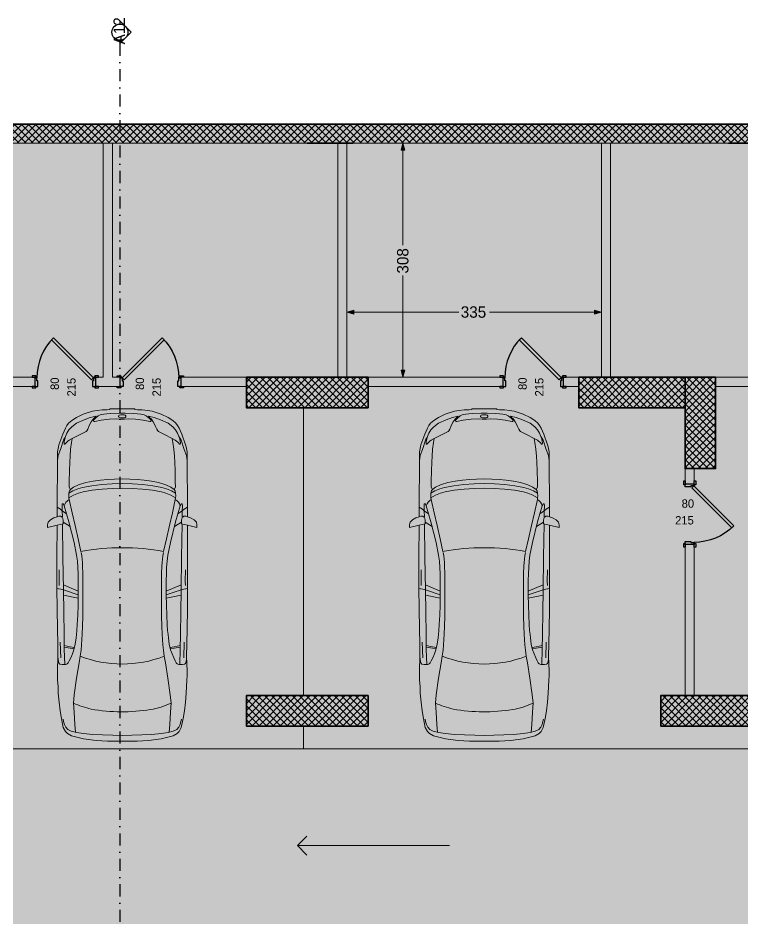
# Model space of a CAD drawing. Header units: millimetres. Extents: x 635850 to 824661, y -5878409 to -5774454.
# Drawn here: x 797150 to 806685, y -5838708 to -5826852 of the extents above; entities that cross this region are included whole.
import ezdxf

# ---------------------------------------------------------------- set-up
doc = ezdxf.new("R2010")
doc.units = ezdxf.units.MM
doc.header["$MEASUREMENT"] = 0
doc.linetypes.add('Dot & Dashed', pattern=[335.138881, 158.75, -88.194444, 0, -88.194437])
for name, color, linetype, lineweight, true_color in [('A - Ndertesa 1 - Veturat_Pen_No__102', 7, 'Continuous', 13, 0xcccccc), ('A - Ndertesa 10 - 2D Drafting_Pen_No__102', 7, 'Continuous', 13, 0xcccccc), ('A - Ndertesa 10 - Dimensionimi Bazik _Pen_No__102', 7, 'Continuous', 13, 0xcccccc), ('A - Ndertesa 10 - Dimensionimi Bazik _Pen_No__82', 7, 'Continuous', 20, 0xaaaaaa), ('A - Ndertesa 10 - Muret_Pen_No__102', 7, 'Continuous', 13, 0xcccccc), ('A - Ndertesa 10 - Prerjet_Pen_No__48', 7, 'Continuous', 25, 0xa80f02), ('A - Ndertesa 10 - Veturat_Pen_No__102', 7, 'Continuous', 13, 0xcccccc), ('ARCHICAD Door Markers_Pen_No__112', 7, 'Continuous', 13, 0xd5aaaa)]:
    doc.layers.add(name, color=color, linetype=linetype, lineweight=lineweight, true_color=true_color)
for name, color, linetype in [('A - Ndertesa 10 - 2D Drafting', 7, 'Continuous'), ('A - Ndertesa 10 - Dimensionimi Bazik', 7, 'Continuous'), ('A - Ndertesa 10 - Muret', 7, 'Continuous'), ('A - Ndertesa 10 - Pllaka meskatit', 7, 'Continuous'), ('A - Ndertesa 10 - Prerjet', 7, 'Continuous'), ('A - Ndertesa 10 - Shtyllat', 7, 'Continuous'), ('ARCHICAD Door Markers', 7, 'Continuous'), ('ARCHICAD Doors', 7, 'Continuous')]:
    doc.layers.add(name, color=color, linetype=linetype)
for name, color, linetype, lineweight in [('A - Ndertesa 10 - 2D Drafting_Pen_No__121', 255, 'Continuous', 0), ('A - Ndertesa 10 - 2D Drafting_Pen_No__2', 8, 'Continuous', 15), ('A - Ndertesa 10 - Muret_Pen_No__101', 252, 'Continuous', 13), ('A - Ndertesa 10 - Pllaka meskatit_Pen_No__22', 8, 'Continuous', 35), ('A - Ndertesa 10 - Shtyllat_Pen_No__101', 252, 'Continuous', 13), ('A - Ndertesa 10 - Shtyllat_Pen_No__22', 8, 'Continuous', 35), ('ARCHICAD Doors_Pen_No__101', 252, 'Continuous', 13), ('ARCHICAD Doors_Pen_No__42', 8, 'Continuous', 25)]:
    doc.layers.add(name, color=color, linetype=linetype, lineweight=lineweight)
doc.styles.add('GENERATED_STYLE_1', font='GOTHIC.TTF')
doc.dimstyles.new('GENERATED_STYLE__1', dxfattribs={"dimtxt": 150, "dimasz": 91.78744, "dimexe": 0.18, "dimexo": 0.0625, "dimgap": 0, "dimtad": 0, "dimdec": 0, "dimlfac": 0.1, "dimzin": 0, "dimdsep": 46, "dimtxsty": 'GENERATED_STYLE_1', "dimblk": 'ARROWHEAD_5', "dimblk1": 'ARROWHEAD_5', "dimblk2": 'ARROWHEAD_5', "dimcen": 0.09, "dimse1": 1, "dimse2": 1, "dimclrd": 256, "dimclre": 256, "dimclrt": 256, "dimadec": 0, "dimazin": 0, "dimtfac": 1, "dimtdec": 4, "dimtmove": 0, "dimatfit": 3, "dimfxl": 0, "dimtolj": 1, "dimtzin": 0, "dimarcsym": 0})
doc.dimstyles.new('GENERATED_STYLE__2', dxfattribs={"dimtxt": 150, "dimasz": 91.78744, "dimexe": 0.18, "dimexo": 0.0625, "dimgap": 0, "dimtad": 0, "dimtih": 1, "dimtoh": 1, "dimdec": 0, "dimlfac": 0.1, "dimzin": 0, "dimdsep": 46, "dimtxsty": 'GENERATED_STYLE_1', "dimblk": 'ARROWHEAD_5', "dimblk1": 'ARROWHEAD_5', "dimblk2": 'ARROWHEAD_5', "dimcen": 0.09, "dimse1": 1, "dimse2": 1, "dimclrd": 256, "dimclre": 256, "dimclrt": 256, "dimadec": 0, "dimazin": 0, "dimtfac": 1, "dimtdec": 4, "dimtmove": 0, "dimatfit": 3, "dimfxl": 0, "dimtolj": 1, "dimtzin": 0, "dimarcsym": 0})
pattern_1 = [(45, (664183.82, -5827429.525), (-45.96194, 45.96194), []), (135, (664183.82, -5827429.525), (45.96194, 45.96194), [])]

# ---------------------------------------------------------------- blocks, each defined once
blk = doc.blocks.new('Slab_6', base_point=(787904, -5828249))
at = {"layer": 'A - Ndertesa 10 - Pllaka meskatit_Pen_No__22', "color": 8, "linetype": 'Continuous', "lineweight": 35, "flags": 128}
blk.add_lwpolyline([(787904, -5828249), (787904, -5876559), (821084, -5876559), (819179, -5831123, 0.401993), (816181, -5828249)], format="xyb", close=True, dxfattribs=at)
blk = doc.blocks.new('Wall_314', base_point=(787904, -5828249))
at = {"layer": 'A - Ndertesa 10 - Muret_Pen_No__101', "linetype": 'Continuous', "lineweight": 13}
h = blk.add_hatch(dxfattribs=at)
h.set_pattern_fill('Concrete_Block', color=252, style=0, pattern_type=2)
h.set_pattern_definition(pattern_1)
h.paths.add_polyline_path([(795584, -5828249), (795584, -5828499), (800954, -5828499), (800954, -5828249)])
h = blk.add_hatch(dxfattribs=at)
h.set_pattern_fill('Concrete_Block', color=252, style=0, pattern_type=2)
h.set_pattern_definition(pattern_1)
h.paths.add_polyline_path([(801554, -5828499), (806494, -5828499), (806494, -5828249), (801554, -5828249)])
at = {"layer": 'A - Ndertesa 10 - Muret_Pen_No__101', "color": 252, "linetype": 'Continuous', "lineweight": 13, "flags": 128}
for points in [[(800954, -5828249), (795584, -5828249)], [(806494, -5828249), (801554, -5828249)], [(795584, -5828499), (800954, -5828499)], [(801554, -5828499), (806494, -5828499)]]:
    blk.add_lwpolyline(points, dxfattribs=at)
blk = doc.blocks.new('Door 25_5')
at = {"layer": 'ARCHICAD Doors_Pen_No__101', "color": 252, "linetype": 'Continuous', "lineweight": 13}
for p, q in [((-400, 5), (-437, 5)), ((-400, 5), (-437, 5)), ((-400, 0), (-400, 5)), ((-400, 0), (-400, 5)), ((-400, -115), (-400, 0)), ((-400, -115), (-400, 0)), ((400, 0), (400, 5)), ((400, 0), (400, 5)), ((400, 5), (437, 5)), ((400, 5), (437, 5)), ((400, -115), (400, 0)), ((400, -115), (400, 0)), ((-400, -115), (-437, -115)), ((-400, -115), (-437, -115)), ((400, -115), (437, -115)), ((400, -115), (437, -115))]:
    blk.add_line(p, q, dxfattribs=at)
at = {"layer": 'ARCHICAD Doors_Pen_No__42', "color": 8, "linetype": 'Continuous', "lineweight": 25}
for p, q in [((-182, 498), (-154, 526)), ((344, -28), (-182, 498)), ((-154, 526), (372, 0)), ((-387, 24), (-437, 24)), ((-437, 24), (-437, 5)), ((-437, 5), (-387, 5)), ((-375, 5), (-400, 5)), ((-400, 5), (-400, 0)), ((-400, 0), (-375, 0)), ((-372, 0), (-400, 0)), ((-400, 0), (-400, -115)), ((-387, 5), (-387, 24)), ((-375, 0), (-375, 5)), ((-372, -40), (-372, 0)), ((372, 0), (344, -28)), ((400, 0), (372, 0)), ((372, 0), (372, -40)), ((400, 5), (375, 5)), ((375, 5), (375, 0)), ((375, 0), (400, 0)), ((437, 24), (387, 24)), ((387, 24), (387, 5)), ((387, 5), (437, 5)), ((400, 0), (400, 5)), ((400, -115), (400, 0)), ((437, 5), (437, 24)), ((-387, -115), (-437, -115)), ((-437, -115), (-437, -134)), ((-400, -115), (-360, -115)), ((-387, -134), (-387, -115)), ((-360, -40), (-372, -40)), ((-360, -115), (-360, -40)), ((372, -40), (360, -40)), ((360, -40), (360, -115)), ((360, -115), (400, -115)), ((437, -115), (387, -115)), ((387, -115), (387, -134)), ((437, -134), (437, -115)), ((-437, -134), (-387, -134)), ((387, -134), (437, -134))]:
    blk.add_line(p, q, dxfattribs=at)
blk.add_arc((372, 0), 744, 135, 180, dxfattribs=at)
blk = doc.blocks.new('D Marker 25_14')
at = {"layer": 'ARCHICAD Door Markers_Pen_No__112', "color": 9, "lineweight": 13, "true_color": 0xd5aaaa, "char_height": 110, "attachment_point": 7, "rotation": 270, "style": 'GENERATED_STYLE_1'}
for s, insert in [('\\A1;{\\pql;\\pt0;\\fCentury Gothic|b0|i0|c0|p34;215\\fCentury Gothic|b0|i0|c0|p34;\\A1{\\H.66x;\\S^  ;}\\fCentury Gothic|b0|i0|c0|p34;\\fCentury Gothic|b0|i0|c0|p34;}', (-168, 132)), ('\\A1;{\\pql;\\pt0;\\fCentury Gothic|b0|i0|c0|p34;80\\fCentury Gothic|b0|i0|c0|p34;\\A1{\\H.66x;\\S^  ;}\\fCentury Gothic|b0|i0|c0|p34;\\fCentury Gothic|b0|i0|c0|p34;}', (52, 46))]:
    blk.add_mtext(s, dxfattribs=dict(at, insert=insert))
blk = doc.blocks.new('Wall_317', base_point=(805924, -5836169))
at = {"layer": 'A - Ndertesa 10 - Muret_Pen_No__102', "linetype": 'Continuous', "lineweight": 0, "true_color": 0xcccccc}
for points in [[(806044, -5832780), (805924, -5832780), (805924, -5832980), (806044, -5832980)], [(805924, -5835769), (806044, -5835769), (806044, -5833780), (805924, -5833780)]]:
    blk.add_hatch(color=254, dxfattribs=at).paths.add_polyline_path(points)
at = {"layer": 'A - Ndertesa 10 - Muret_Pen_No__101', "color": 252, "linetype": 'Continuous', "lineweight": 13}
for p, q in [((805924, -5832980), (805924, -5832943)), ((805924, -5832980), (806039, -5832980)), ((806039, -5832980), (806044, -5832980)), ((806044, -5832980), (806044, -5832943)), ((805924, -5833780), (805924, -5833817)), ((805924, -5833780), (806039, -5833780)), ((806039, -5833780), (806044, -5833780)), ((806044, -5833780), (806044, -5833817))]:
    blk.add_line(p, q, dxfattribs=at)
at = {"layer": 'A - Ndertesa 10 - Muret_Pen_No__101', "color": 252, "linetype": 'Continuous', "lineweight": 13, "flags": 128}
for points in [[(805924, -5832780), (805924, -5832980)], [(806044, -5832980), (806044, -5832780)], [(805924, -5833780), (805924, -5835769)], [(806044, -5835769), (806044, -5833780)]]:
    blk.add_lwpolyline(points, dxfattribs=at)
at = {"layer": 'ARCHICAD Door Markers', "color": 161, "lineweight": 25, "true_color": 0x40a5ff, "rotation": 90}
blk.add_blockref('D Marker 25_14', (805924, -5833380), dxfattribs=at)
at = {"layer": 'ARCHICAD Doors', "color": 7, "linetype": 'Continuous', "lineweight": 13, "xscale": -1, "zscale": 1000, "rotation": 270}
blk.add_blockref('Door 25_5', (806039, -5833380), dxfattribs=at)
blk = doc.blocks.new('D Marker 25_11')
at = {"layer": 'ARCHICAD Door Markers_Pen_No__112', "color": 9, "lineweight": 13, "true_color": 0xd5aaaa, "char_height": 110, "attachment_point": 7, "rotation": 90, "style": 'GENERATED_STYLE_1'}
for s, insert in [('\\A1;{\\pql;\\pt0;\\fCentury Gothic|b0|i0|c0|p34;80\\fCentury Gothic|b0|i0|c0|p34;\\A1{\\H.66x;\\S^  ;}\\fCentury Gothic|b0|i0|c0|p34;\\fCentury Gothic|b0|i0|c0|p34;}', (-52, -166)), ('\\A1;{\\pql;\\pt0;\\fCentury Gothic|b0|i0|c0|p34;215\\fCentury Gothic|b0|i0|c0|p34;\\A1{\\H.66x;\\S^  ;}\\fCentury Gothic|b0|i0|c0|p34;\\fCentury Gothic|b0|i0|c0|p34;}', (168, -252))]:
    blk.add_mtext(s, dxfattribs=dict(at, insert=insert))
blk = doc.blocks.new('Wall_318', base_point=(796604, -5831580))
at = {"layer": 'A - Ndertesa 10 - Muret_Pen_No__102', "linetype": 'Continuous', "lineweight": 0, "true_color": 0xcccccc}
for points in [[(796604, -5831580), (796604, -5831700), (797371, -5831700), (797371, -5831580)], [(798171, -5831700), (798491, -5831700), (798491, -5831580), (798171, -5831580)], [(799291, -5831700), (800154, -5831700), (800154, -5831580), (799291, -5831580)], [(801754, -5831580), (801754, -5831700), (803524, -5831700), (803524, -5831580)], [(804324, -5831700), (804524, -5831700), (804524, -5831580), (804324, -5831580)], [(806324, -5831700), (807884, -5831700), (807884, -5831580), (806324, -5831580)], [(807884, -5831700), (808004, -5831700), (808004, -5831580)], [(807884, -5831580), (807884, -5831700), (808004, -5831580)]]:
    blk.add_hatch(color=254, dxfattribs=at).paths.add_polyline_path(points)
at = {"layer": 'A - Ndertesa 10 - Muret_Pen_No__101', "color": 252, "linetype": 'Continuous', "lineweight": 13}
for p, q in [((797371, -5831580), (797334, -5831580)), ((797371, -5831585), (797371, -5831580)), ((797371, -5831700), (797371, -5831585)), ((798171, -5831580), (798208, -5831580)), ((798171, -5831585), (798171, -5831580)), ((798171, -5831700), (798171, -5831585)), ((798491, -5831580), (798454, -5831580)), ((798491, -5831585), (798491, -5831580)), ((798491, -5831700), (798491, -5831585)), ((799291, -5831580), (799328, -5831580)), ((799291, -5831585), (799291, -5831580)), ((799291, -5831700), (799291, -5831585)), ((803524, -5831580), (803487, -5831580)), ((803524, -5831585), (803524, -5831580)), ((803524, -5831700), (803524, -5831585)), ((804324, -5831580), (804361, -5831580)), ((804324, -5831585), (804324, -5831580)), ((804324, -5831700), (804324, -5831585)), ((797371, -5831700), (797334, -5831700)), ((798171, -5831700), (798208, -5831700)), ((798491, -5831700), (798454, -5831700)), ((799291, -5831700), (799328, -5831700)), ((803524, -5831700), (803487, -5831700)), ((804324, -5831700), (804361, -5831700))]:
    blk.add_line(p, q, dxfattribs=at)
at = {"layer": 'A - Ndertesa 10 - Muret_Pen_No__101', "color": 252, "linetype": 'Continuous', "lineweight": 13, "flags": 128}
for points in [[(797371, -5831580), (796604, -5831580)], [(798271, -5831580), (798171, -5831580)], [(798491, -5831580), (798391, -5831580)], [(800154, -5831580), (799291, -5831580)], [(803524, -5831580), (801754, -5831580)], [(804524, -5831580), (804324, -5831580)], [(807884, -5831580), (806324, -5831580)], [(808004, -5831580), (808004, -5831700)], [(796604, -5831700), (797371, -5831700)], [(798171, -5831700), (798491, -5831700)], [(799291, -5831700), (800154, -5831700)], [(801754, -5831700), (803524, -5831700)], [(804324, -5831700), (804524, -5831700)], [(806324, -5831700), (807884, -5831700)]]:
    blk.add_lwpolyline(points, dxfattribs=at)
at = {"layer": 'ARCHICAD Door Markers', "color": 161, "lineweight": 25, "true_color": 0x40a5ff}
for p in [(797771, -5831580), (798891, -5831580), (803924, -5831580)]:
    blk.add_blockref('D Marker 25_11', p, dxfattribs=at)
at = {"layer": 'ARCHICAD Doors', "color": 7, "linetype": 'Continuous', "lineweight": 13, "zscale": 1000}
for p in [(797771, -5831585), (803924, -5831585)]:
    blk.add_blockref('Door 25_5', p, dxfattribs=at)
at = {"layer": 'ARCHICAD Doors', "color": 7, "linetype": 'Continuous', "lineweight": 13, "xscale": -1, "zscale": 1000}
blk.add_blockref('Door 25_5', (798891, -5831585), dxfattribs=at)
blk = doc.blocks.new('Wall_321', base_point=(804824, -5831580))
at = {"layer": 'A - Ndertesa 10 - Muret_Pen_No__102', "linetype": 'Continuous', "lineweight": 0, "true_color": 0xcccccc}
blk.add_hatch(color=254, dxfattribs=at).paths.add_polyline_path([(804944, -5831580), (804944, -5828499), (804824, -5828499), (804824, -5831580)])
at = {"layer": 'A - Ndertesa 10 - Muret_Pen_No__101', "color": 252, "linetype": 'Continuous', "lineweight": 13, "flags": 128}
for points in [[(804944, -5828499), (804824, -5828499)], [(804824, -5828499), (804824, -5831580)], [(804944, -5831580), (804944, -5828499)]]:
    blk.add_lwpolyline(points, dxfattribs=at)
blk = doc.blocks.new('Wall_322', base_point=(801354, -5831580))
at = {"layer": 'A - Ndertesa 10 - Muret_Pen_No__102', "linetype": 'Continuous', "lineweight": 0, "true_color": 0xcccccc}
blk.add_hatch(color=254, dxfattribs=at).paths.add_polyline_path([(801474, -5831580), (801474, -5828499), (801354, -5828499), (801354, -5831580)])
at = {"layer": 'A - Ndertesa 10 - Muret_Pen_No__101', "color": 252, "linetype": 'Continuous', "lineweight": 13, "flags": 128}
for points in [[(801354, -5828499), (801354, -5831580)], [(801474, -5831580), (801474, -5828499)]]:
    blk.add_lwpolyline(points, dxfattribs=at)
blk = doc.blocks.new('Wall_324', base_point=(798271, -5831580))
at = {"layer": 'A - Ndertesa 10 - Muret_Pen_No__102', "linetype": 'Continuous', "lineweight": 0, "true_color": 0xcccccc}
blk.add_hatch(color=254, dxfattribs=at).paths.add_polyline_path([(798391, -5831580), (798391, -5828499), (798271, -5828499), (798271, -5831580)])
at = {"layer": 'A - Ndertesa 10 - Muret_Pen_No__101', "color": 252, "linetype": 'Continuous', "lineweight": 13, "flags": 128}
for points in [[(798391, -5828499), (798271, -5828499)], [(798271, -5828499), (798271, -5831580)], [(798391, -5831580), (798391, -5828499)]]:
    blk.add_lwpolyline(points, dxfattribs=at)
blk = doc.blocks.new('Column_355', base_point=(800954, -5835969))
at = {"layer": 'A - Ndertesa 10 - Shtyllat_Pen_No__101', "linetype": 'Continuous', "lineweight": 13}
h = blk.add_hatch(dxfattribs=at)
h.set_pattern_fill('Concrete_Block', color=252, style=0, pattern_type=2)
h.set_pattern_definition(pattern_1)
h.paths.add_polyline_path([(801754, -5836169), (801754, -5835769), (800154, -5835769), (800154, -5836169)])
at = {"layer": 'A - Ndertesa 10 - Shtyllat_Pen_No__22', "color": 8, "linetype": 'Continuous', "lineweight": 35, "flags": 128}
blk.add_lwpolyline([(801754, -5836169), (801754, -5835769), (800154, -5835769), (800154, -5836169)], close=True, dxfattribs=at)
blk = doc.blocks.new('Column_366', base_point=(800954, -5831780))
at = {"layer": 'A - Ndertesa 10 - Shtyllat_Pen_No__101', "linetype": 'Continuous', "lineweight": 13}
h = blk.add_hatch(dxfattribs=at)
h.set_pattern_fill('Concrete_Block', color=252, style=0, pattern_type=2)
h.set_pattern_definition(pattern_1)
h.paths.add_polyline_path([(801754, -5831980), (801754, -5831580), (800154, -5831580), (800154, -5831980)])
at = {"layer": 'A - Ndertesa 10 - Shtyllat_Pen_No__22', "color": 8, "linetype": 'Continuous', "lineweight": 35, "flags": 128}
blk.add_lwpolyline([(801754, -5831980), (801754, -5831580), (800154, -5831580), (800154, -5831980)], close=True, dxfattribs=at)
blk = doc.blocks.new('Column_369', base_point=(806804, -5835969))
at = {"layer": 'A - Ndertesa 10 - Shtyllat_Pen_No__101', "linetype": 'Continuous', "lineweight": 13}
h = blk.add_hatch(dxfattribs=at)
h.set_pattern_fill('Concrete_Block', color=252, style=0, pattern_type=2)
h.set_pattern_definition(pattern_1)
h.paths.add_polyline_path([(808004, -5836169), (808004, -5835769), (805604, -5835769), (805604, -5836169)])
at = {"layer": 'A - Ndertesa 10 - Shtyllat_Pen_No__22', "color": 8, "linetype": 'Continuous', "lineweight": 35, "flags": 128}
blk.add_lwpolyline([(808004, -5836169), (808004, -5835769), (805604, -5835769), (805604, -5836169)], close=True, dxfattribs=at)
blk = doc.blocks.new('Column_370', base_point=(805224, -5831780))
at = {"layer": 'A - Ndertesa 10 - Shtyllat_Pen_No__101', "linetype": 'Continuous', "lineweight": 13}
h = blk.add_hatch(dxfattribs=at)
h.set_pattern_fill('Concrete_Block', color=252, style=0, pattern_type=2)
h.set_pattern_definition(pattern_1)
h.paths.add_polyline_path([(805924, -5831980), (805924, -5831580), (804524, -5831580), (804524, -5831980)])
at = {"layer": 'A - Ndertesa 10 - Shtyllat_Pen_No__22', "color": 8, "linetype": 'Continuous', "lineweight": 35, "flags": 128}
blk.add_lwpolyline([(805924, -5831980), (805924, -5831580), (804524, -5831580), (804524, -5831980)], close=True, dxfattribs=at)
blk = doc.blocks.new('Column_380', base_point=(801254, -5828374))
at = {"layer": 'A - Ndertesa 10 - Shtyllat_Pen_No__101', "linetype": 'Continuous', "lineweight": 13}
h = blk.add_hatch(dxfattribs=at)
h.set_pattern_fill('Concrete_Block', color=252, style=0, pattern_type=2)
h.set_pattern_definition(pattern_1)
h.paths.add_polyline_path([(800954, -5828249), (800954, -5828499), (801554, -5828499), (801554, -5828249)])
at = {"layer": 'A - Ndertesa 10 - Shtyllat_Pen_No__22', "color": 8, "linetype": 'Continuous', "lineweight": 35, "flags": 128}
for points in [[(801554, -5828249), (800954, -5828249)], [(800954, -5828499), (801554, -5828499)]]:
    blk.add_lwpolyline(points, dxfattribs=at)
blk = doc.blocks.new('Column_381', base_point=(806794, -5828374))
at = {"layer": 'A - Ndertesa 10 - Shtyllat_Pen_No__101', "linetype": 'Continuous', "lineweight": 13}
h = blk.add_hatch(dxfattribs=at)
h.set_pattern_fill('Concrete_Block', color=252, style=0, pattern_type=2)
h.set_pattern_definition(pattern_1)
h.paths.add_polyline_path([(806494, -5828249), (806494, -5828499), (807094, -5828499), (807094, -5828249)])
at = {"layer": 'A - Ndertesa 10 - Shtyllat_Pen_No__22', "color": 8, "linetype": 'Continuous', "lineweight": 35, "flags": 128}
for points in [[(807094, -5828249), (806494, -5828249)], [(806494, -5828499), (807094, -5828499)]]:
    blk.add_lwpolyline(points, dxfattribs=at)
blk = doc.blocks.new('Column_408', base_point=(806124, -5832180))
at = {"layer": 'A - Ndertesa 10 - Shtyllat_Pen_No__101', "linetype": 'Continuous', "lineweight": 13}
h = blk.add_hatch(dxfattribs=at)
h.set_pattern_fill('Concrete_Block', color=252, style=0, pattern_type=2)
h.set_pattern_definition(pattern_1)
h.paths.add_polyline_path([(806324, -5831580), (805924, -5831580), (805924, -5832780), (806324, -5832780)])
at = {"layer": 'A - Ndertesa 10 - Shtyllat_Pen_No__22', "color": 8, "linetype": 'Continuous', "lineweight": 35, "flags": 128}
blk.add_lwpolyline([(806324, -5831580), (805924, -5831580), (805924, -5832780), (806324, -5832780)], close=True, dxfattribs=at)
blk = doc.blocks.new('Car 05 25')
at = {"layer": 'A - Ndertesa 1 - Veturat_Pen_No__102', "color": 254, "linetype": 'Continuous', "lineweight": 13, "true_color": 0xcccccc}
for p, q in [((129, 820), (139, 832)), ((139, 832), (165, 840)), ((165, 840), (195, 844)), ((195, 844), (231, 846)), ((1120, 833), (1115, 809)), ((1121, 838), (1120, 836)), ((1120, 836), (1120, 833)), ((1130, 859), (1121, 838)), ((1163, 830), (1220, 829)), ((1220, 829), (1370, 831)), ((1958, 858), (1977, 777)), ((2075, 836), (2068, 858)), ((2075, 809), (2075, 836)), ((2167, 814), (2182, 834)), ((2182, 834), (2193, 856)), ((2808, 853), (2877, 843)), ((2877, 843), (2954, 814)), ((2904, 833), (2905, 833)), ((-729, 716), (-751, 670)), ((-701, 743), (-729, 716)), ((-665, 761), (-701, 743)), ((-627, 772), (-665, 761)), ((-595, 778), (-627, 772)), ((125, 791), (129, 820)), ((126, 744), (125, 791)), ((327, 762), (125, 756)), ((132, 723), (126, 744)), ((147, 711), (132, 723)), ((211, 809), (418, 816)), ((522, 765), (327, 762)), ((355, 762), (339, 683)), ((373, 763), (357, 683)), ((814, 769), (522, 765)), ((1109, 774), (814, 769)), ((1036, 773), (997, 579)), ((1042, 578), (1108, 774)), ((1173, 775), (1090, 578)), ((1115, 809), (1109, 774)), ((1109, 774), (1538, 780)), ((1538, 780), (1975, 786)), ((1939, 686), (1996, 777)), ((1977, 777), (2020, 777)), ((2000, 702), (2214, 763)), ((2020, 777), (2044, 783)), ((2044, 783), (2063, 792)), ((2063, 792), (2070, 800)), ((2069, 788), (2065, 794)), ((2069, 788), (2148, 790)), ((2070, 800), (2075, 809)), ((2107, 732), (2148, 790)), ((2148, 790), (2167, 814)), ((2148, 790), (2206, 792)), ((2206, 792), (2227, 791)), ((2227, 770), (2214, 763)), ((2214, 763), (2238, 752)), ((2227, 791), (2233, 790)), ((2234, 774), (2227, 770)), ((2233, 790), (2238, 787)), ((2238, 777), (2234, 774)), ((2241, 784), (2238, 787)), ((2238, 777), (2241, 781)), ((2238, 752), (2259, 740)), ((2241, 781), (2241, 784)), ((2259, 740), (2269, 731)), ((2269, 731), (2279, 722)), ((2279, 722), (2294, 698)), ((2954, 814), (3076, 775)), ((3022, 758), (3024, 762)), ((3024, 754), (3022, 758)), ((3024, 762), (3035, 765)), ((3038, 743), (3024, 754)), ((3035, 765), (3047, 764)), ((3051, 731), (3038, 743)), ((3047, 764), (3061, 763)), ((3065, 715), (3051, 731)), ((3061, 763), (3090, 757)), ((3077, 698), (3065, 715)), ((3100, 763), (3076, 775)), ((3090, 757), (3108, 751)), ((3114, 753), (3100, 763)), ((3108, 751), (3123, 746)), ((3123, 746), (3114, 753)), ((3170, 727), (3123, 746)), ((3212, 701), (3170, 727)), ((-768, 602), (-783, 510)), ((-768, 602), (-751, 670)), ((-764, 617), (-666, 624)), ((-666, 624), (-501, 634)), ((-501, 634), (-383, 642)), ((-383, 642), (-274, 631)), ((-274, 631), (-56, 601)), ((-56, 601), (146, 567)), ((171, 697), (147, 711)), ((213, 677), (171, 697)), ((266, 655), (213, 677)), ((319, 636), (266, 655)), ((393, 618), (319, 636)), ((339, 683), (330, 634)), ((357, 683), (347, 629)), ((475, 607), (393, 618)), ((521, 602), (475, 607)), ((570, 597), (521, 602)), ((653, 591), (570, 597)), ((1562, 601), (1484, 590)), ((1730, 634), (1562, 601)), ((2000, 702), (1730, 634)), ((1780, 582), (1953, 621)), ((1953, 621), (2122, 660)), ((2122, 660), (2294, 698)), ((2294, 698), (2317, 701)), ((2294, 698), (2294, 698)), ((2317, 701), (2346, 703)), ((2355, 640), (2317, 701)), ((2346, 703), (2379, 702)), ((2380, 575), (2355, 640)), ((2410, 649), (2379, 702)), ((2379, 702), (2411, 694)), ((2436, 583), (2410, 649)), ((2411, 694), (2411, 694)), ((2429, 682), (2411, 694)), ((2429, 682), (2457, 700)), ((2429, 682), (2429, 682)), ((2429, 682), (2457, 640)), ((2457, 700), (2535, 698)), ((2457, 640), (2487, 574)), ((2535, 698), (2535, 698)), ((2535, 698), (2673, 696)), ((2673, 696), (2787, 691)), ((2787, 691), (2868, 687)), ((2868, 687), (2960, 679)), ((2960, 679), (2868, 687)), ((2960, 679), (3047, 666)), ((3047, 666), (3100, 657)), ((3100, 657), (3077, 698)), ((3153, 554), (3100, 657)), ((3254, 663), (3212, 701)), ((3302, 603), (3254, 663)), ((3302, 603), (3346, 501)), ((-783, 510), (-795, 391)), ((146, 567), (233, 552)), ((233, 552), (315, 541)), ((315, 541), (384, 535)), ((384, 535), (454, 530)), ((454, 530), (526, 526)), ((526, 526), (628, 522)), ((628, 522), (757, 518)), ((773, 585), (653, 591)), ((757, 518), (1323, 518)), ((907, 580), (773, 585)), ((1042, 578), (907, 580)), ((1228, 578), (1042, 578)), ((1316, 580), (1228, 578)), ((1403, 584), (1316, 580)), ((1323, 518), (1420, 522)), ((1484, 590), (1403, 584)), ((1420, 522), (1467, 524)), ((1467, 524), (1511, 528)), ((1511, 528), (1554, 533)), ((1554, 533), (1597, 541)), ((1597, 541), (1597, 541)), ((1611, 544), (1780, 582)), ((2397, 514), (2380, 575)), ((2419, 396), (2397, 514)), ((2454, 522), (2436, 583)), ((2478, 401), (2454, 522)), ((2487, 574), (2492, 562)), ((2492, 562), (2518, 477)), ((2518, 477), (2538, 384)), ((3190, 476), (3153, 554)), ((3199, 467), (3190, 476)), ((3346, 501), (3374, 420)), ((-795, 391), (-802, 259)), ((2434, 266), (2419, 396)), ((2494, 269), (2478, 401)), ((2538, 384), (2551, 286)), ((3221, 454), (3199, 467)), ((3256, 439), (3221, 454)), ((3288, 425), (3256, 439)), ((3319, 408), (3288, 425)), ((3353, 384), (3319, 408)), ((3325, 377), (3321, 370)), ((3321, 370), (3321, 362)), ((3321, 362), (3338, 277)), ((3328, 380), (3325, 377)), ((3338, 379), (3328, 380)), ((3364, 358), (3338, 379)), ((3377, 360), (3353, 384)), ((3397, 316), (3364, 358)), ((3391, 344), (3374, 420)), ((3391, 344), (3377, 360)), ((-802, 259), (-807, 125)), ((2442, 132), (2434, 266)), ((2503, 133), (2494, 269)), ((2551, 286), (2560, 194)), ((3338, 277), (3352, 173)), ((3408, 289), (3397, 316)), ((3408, 289), (3414, 267)), ((3414, 267), (3418, 243)), ((3418, 243), (3424, 201)), ((-807, 125), (-808, 0)), ((2444, 0), (2442, 132)), ((2506, 0), (2503, 133)), ((2560, 194), (2564, 101)), ((3352, 173), (3358, 76)), ((3424, 201), (3428, 152)), ((3432, 40), (3428, 152)), ((-807, -125), (-808, 0)), ((2444, 0), (2442, -132)), ((2564, 101), (2566, 0)), ((2564, -101), (2566, 0)), ((3354, 28), (3358, 76)), ((3354, 28), (3354, -1)), ((3354, -28), (3354, 1)), ((3371, 12), (3370, -1)), ((3371, -12), (3370, 1)), ((3372, 24), (3371, 12)), ((3376, 39), (3372, 24)), ((3382, 47), (3376, 39)), ((3386, 48), (3382, 47)), ((3386, 48), (3394, 48)), ((3399, 47), (3394, 48)), ((3404, 39), (3399, 47)), ((3404, 39), (3408, 24)), ((3408, 24), (3410, 8)), ((3410, 8), (3410, 0)), ((3432, 57), (3432, 57)), ((3432, 0), (3432, 40)), ((3432, 0), (3432, -40)), ((2506, 0), (2503, -133)), ((2560, -194), (2564, -101)), ((3352, -173), (3358, -76)), ((3354, -28), (3358, -76)), ((3372, -24), (3371, -12)), ((3376, -39), (3372, -24)), ((3382, -47), (3376, -39)), ((3386, -48), (3382, -47)), ((3386, -48), (3394, -48)), ((3399, -47), (3394, -48)), ((3404, -39), (3399, -47)), ((3404, -39), (3408, -24)), ((3408, -24), (3410, -8)), ((3410, -8), (3410, 0)), ((3432, -40), (3428, -152)), ((3432, -57), (3432, -57)), ((-802, -259), (-807, -125)), ((2442, -132), (2434, -266)), ((2503, -133), (2494, -269)), ((2551, -286), (2560, -194)), ((3338, -277), (3352, -173)), ((3418, -243), (3424, -201)), ((3424, -201), (3428, -152)), ((-795, -391), (-802, -259)), ((2434, -266), (2419, -396)), ((2494, -269), (2478, -401)), ((2538, -384), (2551, -286)), ((3321, -362), (3338, -277)), ((3397, -316), (3364, -358)), ((3391, -344), (3374, -420)), ((3391, -344), (3377, -360)), ((3408, -289), (3397, -316)), ((3408, -289), (3414, -267)), ((3414, -267), (3418, -243)), ((-783, -510), (-795, -391)), ((2419, -396), (2397, -514)), ((2478, -401), (2454, -522)), ((2518, -477), (2538, -384)), ((3199, -467), (3190, -476)), ((3221, -454), (3199, -467)), ((3256, -439), (3221, -454)), ((3288, -425), (3256, -439)), ((3319, -408), (3288, -425)), ((3353, -384), (3319, -408)), ((3321, -370), (3321, -362)), ((3325, -377), (3321, -370)), ((3328, -380), (3325, -377)), ((3338, -379), (3328, -380)), ((3364, -358), (3338, -379)), ((3346, -501), (3374, -420)), ((3377, -360), (3353, -384)), ((-768, -602), (-783, -510)), ((-56, -601), (146, -567)), ((146, -567), (233, -552)), ((233, -552), (315, -541)), ((315, -541), (384, -535)), ((384, -535), (454, -530)), ((454, -530), (526, -526)), ((526, -526), (628, -522)), ((653, -591), (570, -597)), ((628, -522), (757, -518)), ((773, -585), (653, -591)), ((757, -518), (1323, -518)), ((907, -580), (773, -585)), ((1042, -578), (907, -580)), ((1036, -773), (997, -579)), ((1042, -578), (1108, -774)), ((1228, -578), (1042, -578)), ((1173, -775), (1090, -578)), ((1316, -580), (1228, -578)), ((1403, -584), (1316, -580)), ((1323, -518), (1420, -522)), ((1484, -590), (1403, -584)), ((1420, -522), (1467, -524)), ((1467, -524), (1511, -528)), ((1562, -601), (1484, -590)), ((1511, -528), (1554, -533)), ((1554, -533), (1597, -541)), ((1597, -541), (1597, -541)), ((1611, -544), (1780, -582)), ((1780, -582), (1953, -621)), ((2380, -575), (2355, -640)), ((2397, -514), (2380, -575)), ((2436, -583), (2410, -649)), ((2454, -522), (2436, -583)), ((2457, -640), (2487, -574)), ((2487, -574), (2492, -562)), ((2492, -562), (2518, -477)), ((3153, -554), (3100, -657)), ((3190, -476), (3153, -554)), ((3302, -603), (3346, -501)), ((-768, -602), (-751, -670)), ((-764, -617), (-666, -624)), ((-729, -716), (-751, -670)), ((-666, -624), (-501, -634)), ((-501, -634), (-383, -642)), ((-383, -642), (-274, -631)), ((-274, -631), (-56, -601)), ((147, -711), (132, -723)), ((171, -697), (147, -711)), ((213, -677), (171, -697)), ((266, -655), (213, -677)), ((319, -636), (266, -655)), ((393, -618), (319, -636)), ((339, -683), (330, -634)), ((355, -762), (339, -683)), ((357, -683), (347, -629)), ((373, -763), (357, -683)), ((475, -607), (393, -618)), ((521, -602), (475, -607)), ((570, -597), (521, -602)), ((1730, -634), (1562, -601)), ((2000, -702), (1730, -634)), ((1939, -686), (1996, -777)), ((1953, -621), (2122, -660)), ((2000, -702), (2214, -763)), ((2122, -660), (2294, -698)), ((2279, -722), (2294, -698)), ((2294, -698), (2317, -701)), ((2294, -698), (2294, -698)), ((2355, -640), (2317, -701)), ((2317, -701), (2346, -703)), ((2346, -703), (2379, -702)), ((2410, -649), (2379, -702)), ((2379, -702), (2411, -694)), ((2429, -682), (2411, -694)), ((2411, -694), (2411, -694)), ((2429, -682), (2457, -640)), ((2429, -682), (2429, -682)), ((2429, -682), (2457, -700)), ((2457, -700), (2535, -698)), ((2535, -698), (2673, -696)), ((2535, -698), (2535, -698)), ((2673, -696), (2787, -691)), ((2787, -691), (2868, -687)), ((2868, -687), (2960, -679)), ((2960, -679), (2868, -687)), ((2960, -679), (3047, -666)), ((3047, -666), (3100, -657)), ((3077, -698), (3065, -715)), ((3100, -657), (3077, -698)), ((3212, -701), (3170, -727)), ((3254, -663), (3212, -701)), ((3302, -603), (3254, -663)), ((-701, -743), (-729, -716)), ((-665, -761), (-701, -743)), ((-627, -772), (-665, -761)), ((-595, -778), (-627, -772)), ((126, -744), (125, -791)), ((327, -762), (125, -756)), ((125, -791), (129, -820)), ((132, -723), (126, -744)), ((129, -820), (139, -832)), ((211, -809), (418, -816)), ((522, -765), (327, -762)), ((814, -769), (522, -765)), ((1109, -774), (814, -769)), ((1109, -774), (1538, -780)), ((1115, -809), (1109, -774)), ((1120, -833), (1115, -809)), ((1163, -830), (1220, -829)), ((1220, -829), (1370, -831)), ((1538, -780), (1975, -786)), ((1958, -858), (1977, -777)), ((1977, -777), (2020, -777)), ((2020, -777), (2044, -783)), ((2044, -783), (2063, -792)), ((2063, -792), (2070, -800)), ((2069, -788), (2065, -794)), ((2069, -788), (2148, -790)), ((2070, -800), (2075, -809)), ((2075, -809), (2075, -836)), ((2107, -732), (2148, -790)), ((2148, -790), (2167, -814)), ((2148, -790), (2206, -792)), ((2167, -814), (2182, -834)), ((2206, -792), (2227, -791)), ((2214, -763), (2238, -752)), ((2227, -770), (2214, -763)), ((2234, -774), (2227, -770)), ((2227, -791), (2233, -790)), ((2233, -790), (2238, -787)), ((2238, -777), (2234, -774)), ((2238, -752), (2259, -740)), ((2238, -777), (2241, -781)), ((2241, -784), (2238, -787)), ((2241, -781), (2241, -784)), ((2259, -740), (2269, -731)), ((2269, -731), (2279, -722)), ((2877, -843), (2954, -814)), ((2954, -814), (3076, -775)), ((3024, -754), (3022, -758)), ((3022, -758), (3024, -762)), ((3038, -743), (3024, -754)), ((3024, -762), (3035, -765)), ((3035, -765), (3047, -764)), ((3051, -731), (3038, -743)), ((3047, -764), (3061, -763)), ((3065, -715), (3051, -731)), ((3061, -763), (3090, -757)), ((3100, -763), (3076, -775)), ((3090, -757), (3108, -751)), ((3114, -753), (3100, -763)), ((3108, -751), (3123, -746)), ((3123, -746), (3114, -753)), ((3170, -727), (3123, -746)), ((139, -832), (165, -840)), ((165, -840), (195, -844)), ((195, -844), (231, -846)), ((1120, -836), (1120, -833)), ((1121, -838), (1120, -836)), ((1130, -859), (1121, -838)), ((2075, -836), (2068, -858)), ((2182, -834), (2193, -856)), ((2808, -853), (2877, -843))]:
    blk.add_line(p, q, dxfattribs=at)
at = {"layer": 'A - Ndertesa 1 - Veturat_Pen_No__102', "color": 254, "linetype": 'Continuous', "lineweight": 13, "true_color": 0xcccccc, "flags": 128}
blk.add_lwpolyline([(-483, -817), (-372, -830), (-252, -841), (-168, -845), (-78, -851), (-24, -852), (40, -852), (231, -846), (400, -848), (591, -852), (857, -856), (1130, -859), (1536, -860), (1958, -858), (1929, -983), (1961, -983), (1997, -975), (2027, -945), (2055, -898), (2068, -858), (2120, -857), (2193, -856), (2808, -853), (2856, -853), (2891, -853), (2923, -852), (2945, -849), (2990, -840), (3014, -833), (3154, -783), (3236, -748), (3269, -728), (3299, -706), (3337, -663), (3374, -604), (3418, -513), (3457, -393), (3468, -331), (3474, -264), (3478, -200), (3479, -165), (3490, -165), (3490, 165), (3479, 165), (3478, 200), (3474, 264), (3468, 331), (3457, 393), (3418, 513), (3374, 604), (3337, 663), (3299, 706), (3269, 728), (3236, 748), (3154, 783), (3014, 833), (2990, 840), (2945, 849), (2923, 852), (2891, 853), (2856, 853), (2808, 853), (2193, 856), (2120, 857), (2068, 858), (2055, 898), (2027, 945), (1997, 975), (1961, 983), (1929, 983), (1958, 858), (1536, 860), (1130, 859), (857, 856), (591, 852), (400, 848), (231, 846), (40, 852), (-24, 852), (-78, 851), (-168, 845), (-252, 841), (-372, 830), (-483, 817), (-585, 801), (-706, 776), (-758, 747), (-785, 722), (-815, 668), (-855, 511), (-875, 345), (-883, 195), (-885, 0), (-883, -195), (-875, -345), (-855, -511), (-815, -668), (-785, -722), (-758, -747), (-706, -776), (-585, -801)], close=True, dxfattribs=at)
at = {"layer": 'A - Ndertesa 1 - Veturat_Pen_No__102', "color": 254, "linetype": 'Continuous', "lineweight": 13, "true_color": 0xcccccc}
for centre, radius, start, end in [((493, 218), 973, 154.1545, 170.9117), ((1650, 0), 1520, 158.6992, 201.3008), ((-1245, 0), 2907, 349.2142, 10.7858), ((1856, -2), 2354, 170.8804, 189.9223), ((493, -218), 973, 191.2305, 205.8455)]:
    blk.add_arc(centre, radius, start, end, dxfattribs=at)
blk = doc.blocks.new('Polyline_39', base_point=(800824, -5837742))
at = {"layer": 'A - Ndertesa 10 - 2D Drafting_Pen_No__102', "color": 254, "linetype": 'Continuous', "lineweight": 13, "true_color": 0xcccccc}
for q in [(800949, -5837617), (800949, -5837867)]:
    blk.add_line((800824, -5837742), q, dxfattribs=at)
at = {"layer": 'A - Ndertesa 10 - 2D Drafting_Pen_No__102', "color": 254, "linetype": 'Continuous', "lineweight": 13, "true_color": 0xcccccc, "flags": 128}
blk.add_lwpolyline([(800824, -5837742), (802824, -5837742)], dxfattribs=at)
blk = doc.blocks.new('*D1774', base_point=(664184, -5827430))
at = {"layer": 'A - Ndertesa 10 - Dimensionimi Bazik _Pen_No__102', "linetype": 'Continuous', "lineweight": 13, "true_color": 0xcccccc}
for points in [[(802212, -5828499), (802187, -5828592), (802237, -5828592)], [(802212, -5831580), (802237, -5831487), (802187, -5831487)]]:
    blk.add_hatch(color=254, dxfattribs=at).paths.add_polyline_path(points)
at = {"layer": 'A - Ndertesa 10 - Dimensionimi Bazik _Pen_No__102', "color": 254, "linetype": 'Continuous', "lineweight": 13, "true_color": 0xcccccc}
for p, q in [((802212, -5828499), (802187, -5828592)), ((802212, -5828499), (802237, -5828592)), ((802237, -5828592), (802187, -5828592)), ((802212, -5829840), (802212, -5828592)), ((802212, -5831487), (802212, -5830239)), ((802187, -5831487), (802237, -5831487)), ((802212, -5831580), (802187, -5831487)), ((802212, -5831580), (802237, -5831487))]:
    blk.add_line(p, q, dxfattribs=at)
at = {"layer": 'A - Ndertesa 10 - Dimensionimi Bazik _Pen_No__82', "color": 253, "lineweight": 20, "true_color": 0xaaaaaa, "insert": (802287, -5830215), "char_height": 150, "attachment_point": 7, "rotation": 90, "style": 'GENERATED_STYLE_1'}
blk.add_mtext('\\A1;{\\pql;\\fCentury Gothic|b0|i0|c0|p34;308}', dxfattribs=at)
blk = doc.blocks.new('ARROWHEAD_5')
at = {"linetype": 'Continuous', "lineweight": 0}
blk.add_hatch(color=0, dxfattribs=at).paths.add_polyline_path([(-1, 0.2679), (0, 0), (-1, -0.2679)])
at = {"color": 0, "linetype": 'Continuous', "lineweight": 0}
blk.add_line((0, 0), (-1, 0), dxfattribs=at)
blk = doc.blocks.new('*D1775', base_point=(664184, -5827430))
at = {"layer": 'A - Ndertesa 10 - Dimensionimi Bazik _Pen_No__102', "linetype": 'Continuous', "lineweight": 13, "true_color": 0xcccccc}
for points in [[(801474, -5830723), (801567, -5830748), (801567, -5830698)], [(804824, -5830723), (804731, -5830698), (804731, -5830748)]]:
    blk.add_hatch(color=254, dxfattribs=at).paths.add_polyline_path(points)
at = {"layer": 'A - Ndertesa 10 - Dimensionimi Bazik _Pen_No__102', "color": 254, "linetype": 'Continuous', "lineweight": 13, "true_color": 0xcccccc}
for p, q in [((801474, -5830723), (801567, -5830698)), ((801474, -5830723), (801567, -5830748)), ((801567, -5830698), (801567, -5830748)), ((801567, -5830723), (802949, -5830723)), ((803349, -5830723), (804731, -5830723)), ((804731, -5830748), (804731, -5830698)), ((804824, -5830723), (804731, -5830698)), ((804824, -5830723), (804731, -5830748))]:
    blk.add_line(p, q, dxfattribs=at)
at = {"layer": 'A - Ndertesa 10 - Dimensionimi Bazik _Pen_No__82', "color": 253, "lineweight": 20, "true_color": 0xaaaaaa, "insert": (802973, -5830798), "char_height": 150, "attachment_point": 7, "style": 'GENERATED_STYLE_1'}
blk.add_mtext('\\A1;{\\pql;\\fCentury Gothic|b0|i0|c0|p34;335}', dxfattribs=at)
blk = doc.blocks.new('*D1776', base_point=(664184, -5827430))
at = {"layer": 'A - Ndertesa 10 - Dimensionimi Bazik _Pen_No__102', "linetype": 'Continuous', "lineweight": 13, "true_color": 0xcccccc}
for points in [[(793629, -5828499), (793604, -5828592), (793654, -5828592)], [(793629, -5835852), (793654, -5835759), (793604, -5835759)]]:
    blk.add_hatch(color=254, dxfattribs=at).paths.add_polyline_path(points)
at = {"layer": 'A - Ndertesa 10 - Dimensionimi Bazik _Pen_No__102', "color": 254, "linetype": 'Continuous', "lineweight": 13, "true_color": 0xcccccc}
for p, q in [((793629, -5828499), (793604, -5828592)), ((793629, -5828499), (793654, -5828592)), ((793654, -5828592), (793604, -5828592)), ((793629, -5831976), (793629, -5828592)), ((793629, -5835759), (793629, -5832375)), ((793604, -5835759), (793654, -5835759)), ((793629, -5835852), (793604, -5835759)), ((793629, -5835852), (793654, -5835759))]:
    blk.add_line(p, q, dxfattribs=at)
at = {"layer": 'A - Ndertesa 10 - Dimensionimi Bazik _Pen_No__82', "color": 253, "lineweight": 20, "true_color": 0xaaaaaa, "insert": (793704, -5832351), "char_height": 150, "attachment_point": 7, "rotation": 90, "style": 'GENERATED_STYLE_1'}
blk.add_mtext('\\A1;{\\pql;\\fCentury Gothic|b0|i0|c0|p34;735}', dxfattribs=at)
blk = doc.blocks.new('Cutting Plane_5', base_point=(798490, -5827039))
at = {"layer": 'A - Ndertesa 10 - Prerjet_Pen_No__48', "color": 14, "linetype": 'Continuous', "lineweight": 25, "true_color": 0xa80f02}
for p, q in [((798640, -5827039), (798490, -5826889)), ((798490, -5826889), (798490, -5826933)), ((798490, -5827189), (798640, -5827039)), ((798490, -5827145), (798490, -5827189))]:
    blk.add_line(p, q, dxfattribs=at)
at = {"layer": 'A - Ndertesa 10 - Prerjet_Pen_No__48', "color": 14, "linetype": 'Dot & Dashed', "lineweight": 25, "true_color": 0xa80f02}
blk.add_line((798490, -5827189), (798490, -5876406), dxfattribs=at)
at = {"layer": 'A - Ndertesa 10 - Prerjet_Pen_No__48', "color": 14, "linetype": 'Continuous', "lineweight": 25, "true_color": 0xa80f02}
blk.add_circle((798490, -5827039), 106, dxfattribs=at)
at = {"layer": 'A - Ndertesa 10 - Prerjet_Pen_No__48', "color": 14, "lineweight": 25, "true_color": 0xa80f02, "insert": (798556, -5826842), "char_height": 150, "attachment_point": 9, "rotation": 90, "style": 'GENERATED_STYLE_1'}
blk.add_mtext('\\A1;{\\pqr;\\pt0;\\fCentury Gothic|b0|i0|c0|p34;A12}', dxfattribs=at)

msp = doc.modelspace()

# ---------------------------------------------------------------- hatches: boundary and pattern name
at = {"layer": 'A - Ndertesa 10 - 2D Drafting_Pen_No__121', "linetype": 'Continuous', "lineweight": 0, "true_color": 0x3f3f3f}
msp.add_hatch(color=250, dxfattribs=at).paths.add_polyline_path([(787904.2, -5876559.4), (821083.7, -5876559.4), (819178.7, -5831123.2, 0.4019928), (816181.3, -5828248.9), (787904.2, -5828248.9)])

# ---------------------------------------------------------------- linework, layer by layer
at = {"layer": 'A - Ndertesa 10 - 2D Drafting_Pen_No__102', "color": 254, "linetype": 'Continuous', "lineweight": 13, "true_color": 0xcccccc, "flags": 128}
msp.add_lwpolyline([(787904.2, -5828248.9), (816181.3, -5828248.9, -0.400002), (819178.7, -5831123.2), (821083.7, -5876559.4), (787904.2, -5876559.4)], format="xyb", close=True, dxfattribs=at)
for points in [[(800904.2, -5835769.3), (800904.2, -5831980)], [(800904.2, -5836169.3), (800904.2, -5836469.3)], [(819152.6, -5836469.3), (796534.2, -5836469.3)]]:
    msp.add_lwpolyline(points, dxfattribs=at)
at = {"layer": 'A - Ndertesa 10 - 2D Drafting_Pen_No__2', "color": 8, "linetype": 'Continuous', "lineweight": 15, "flags": 128}
msp.add_lwpolyline([(787904.2, -5876559.4), (821083.7, -5876559.4), (819178.7, -5831123.2, 0.4019928), (816181.3, -5828248.9), (787904.2, -5828248.9)], format="xyb", close=True, dxfattribs=at)

# ---------------------------------------------------------------- block references
at = {"layer": 'A - Ndertesa 10 - 2D Drafting', "color": 254, "linetype": 'Continuous', "lineweight": 13, "true_color": 0xcccccc}
msp.add_blockref('Polyline_39', (800823.5, -5837742.1), dxfattribs=at)
at = {"layer": 'A - Ndertesa 10 - Muret', "color": 252, "lineweight": 13}
for name, p in [('Wall_314', (787904.2, -5828248.9)), ('Wall_324', (798270.9, -5831580)), ('Wall_322', (801354.2, -5831580)), ('Wall_321', (804824.2, -5831580)), ('Wall_318', (796604.2, -5831580)), ('Wall_317', (805924.2, -5836169.3))]:
    msp.add_blockref(name, p, dxfattribs=at)
at = {"layer": 'A - Ndertesa 10 - Pllaka meskatit', "color": 8, "linetype": 'Continuous', "lineweight": 35}
msp.add_blockref('Slab_6', (787904.2, -5828248.9), dxfattribs=at)
at = {"layer": 'A - Ndertesa 10 - Prerjet', "color": 14, "lineweight": 25, "true_color": 0xa80f02}
msp.add_blockref('Cutting Plane_5', (798489.8, -5827038.9), dxfattribs=at)
at = {"layer": 'A - Ndertesa 10 - Shtyllat', "color": 8, "lineweight": 35}
for name, p in [('Column_380', (801254.2, -5828373.9)), ('Column_381', (806794.2, -5828373.9)), ('Column_366', (800954.2, -5831780)), ('Column_370', (805224.2, -5831780)), ('Column_408', (806124.2, -5832180)), ('Column_355', (800954.2, -5835969.3)), ('Column_369', (806804.2, -5835969.3))]:
    msp.add_blockref(name, p, dxfattribs=at)
at = {"layer": 'A - Ndertesa 10 - Veturat_Pen_No__102', "color": 254, "linetype": 'Continuous', "lineweight": 13, "true_color": 0xcccccc, "xscale": -1, "zscale": 1000, "rotation": 270}
for p in [(798520.8, -5835483.9), (803282.1, -5835483.9)]:
    msp.add_blockref('Car 05 25', p, dxfattribs=at)

# ---------------------------------------------------------------- dimensions: what is measured, and where the dimension line sits
at = {"layer": 'A - Ndertesa 10 - Dimensionimi Bazik', "color": 254, "linetype": 'Continuous', "lineweight": 13, "true_color": 0xcccccc}
for base, p1, picture, middle in [((793628.7, -5828498.9), (793907.2, -5835852.4), '*D1776', (793628.7, -5832179.9)), ((802211.8, -5828498.9), (802304.2, -5831580), '*D1774', (802211.8, -5830043.7))]:
    dim = msp.add_linear_dim(base=base, p1=p1, p2=(802167.7, -5828498.9), angle=90, dimstyle='GENERATED_STYLE__1', dxfattribs=at)
    dim.commit()
    dim.dimension.update_dxf_attribs({"geometry": picture, "text_midpoint": middle, "dimtype": 160, "text_rotation": 90})
dim = msp.add_linear_dim(base=(804824.2, -5830723), p1=(801474.2, -5830039.4), p2=(804824.2, -5830039.4), dimstyle='GENERATED_STYLE__2', dxfattribs=at)
dim.commit()
dim.dimension.update_dxf_attribs({"geometry": '*D1775', "text_midpoint": (803144.9, -5830723), "dimtype": 160})

doc.saveas('drawing.dxf')
